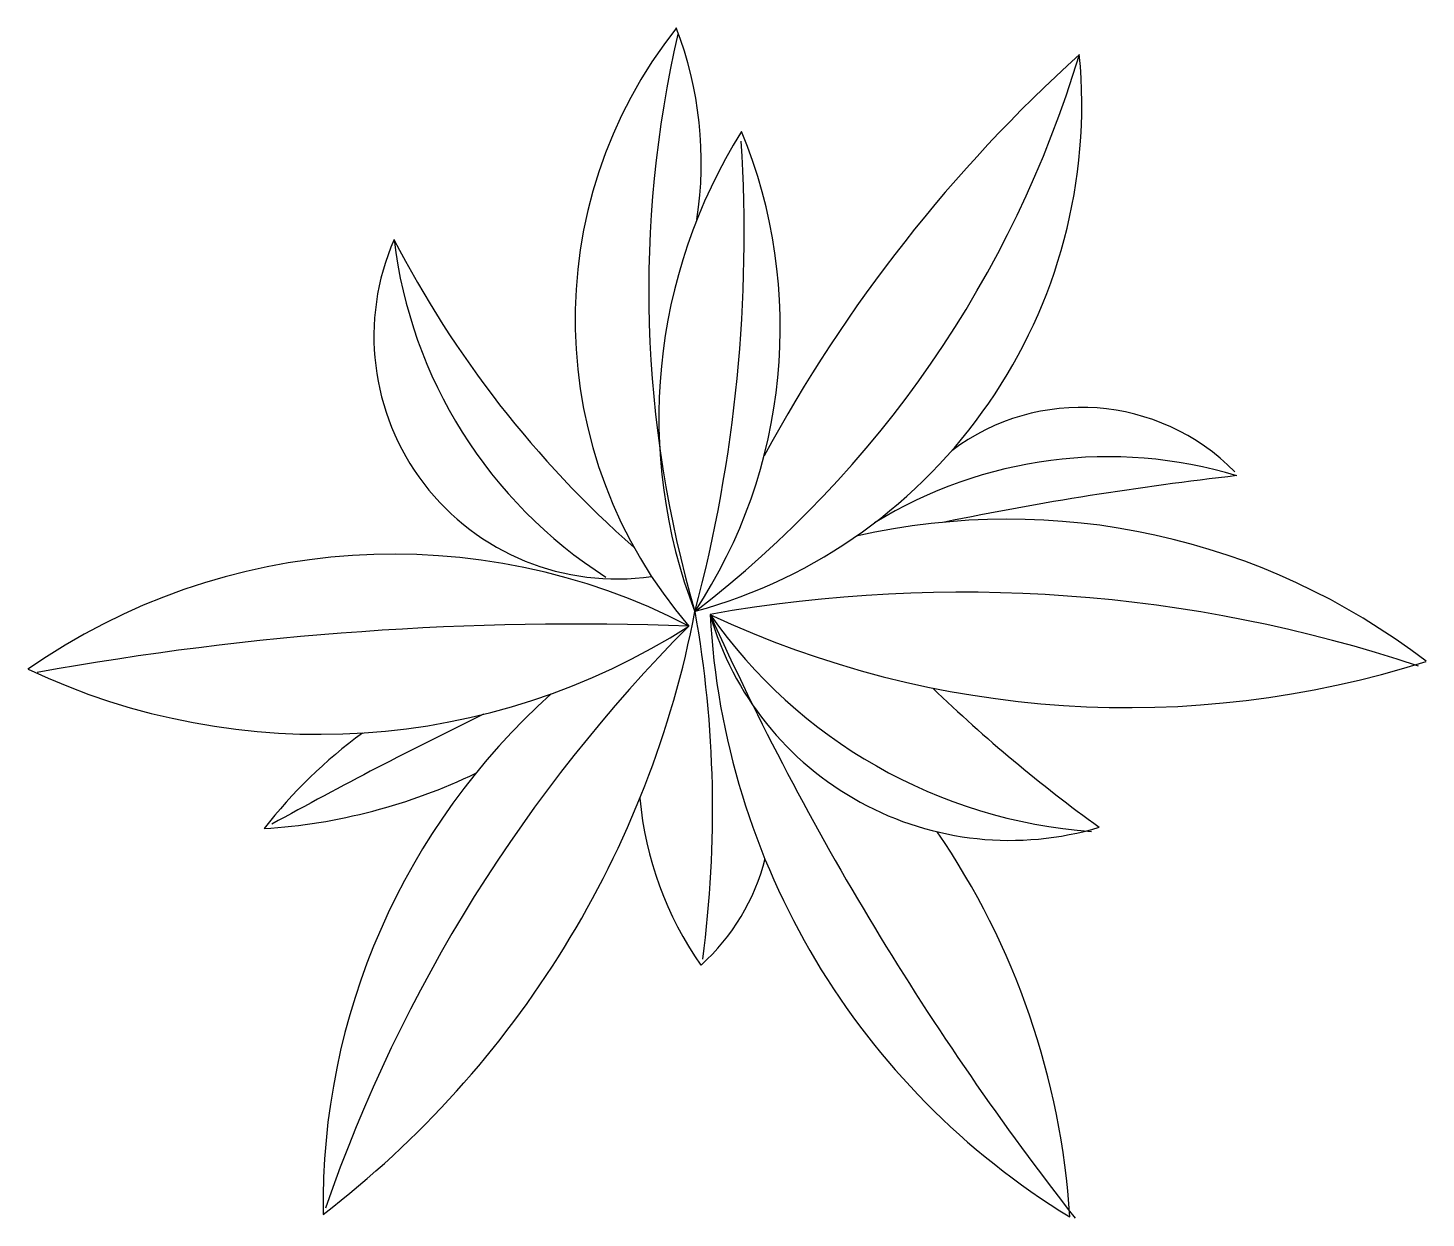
# Model space of a CAD drawing. Header units: millimetres. Extents: x 412.03 to 413.12, y 2582.34 to 2583.27.
import ezdxf

# ---------------------------------------------------------------- set-up
doc = ezdxf.new("R2010")
doc.units = ezdxf.units.MM
doc.header["$LTSCALE"] = 10
doc.layers.add('Vegetais', color=94, linetype='Continuous')

msp = doc.modelspace()

# ---------------------------------------------------------------- linework, layer by layer
at = {"layer": 'Vegetais'}
for centre, radius, start, end in [((412.8221, 2583.0406), 0.3657, 141.6679, 220.7233), ((413.3987, 2583.0633), 0.885, 166.9816, 196.3974), ((412.264, 2583.1629), 0.2906, 351.203, 21.0818), ((412.0296, 2583.4924), 0.8553, 307.4577, 343.3066), ((412.4422, 2583.2076), 0.4085, 285.2644, 5.5), ((413.6374, 2582.3744), 1.1759, 132.1138, 151.5526), ((412.9405, 2582.9637), 0.4189, 147.8274, 201.0548), ((412.2154, 2583.0343), 0.4007, 326.5143, 22.3679), ((411.4448, 2583.1069), 1.1432, 345.1132, 3.6276), ((412.4887, 2583.0276), 0.1889, 156.5084, 278.2725), ((413.0446, 2583.4786), 0.8203, 207.2584, 228.6117), ((412.6759, 2583.146), 0.363, 186.8274, 237.4122), ((412.8503, 2582.8046), 0.1676, 44.522, 126.9639), ((412.8714, 2582.5864), 0.3474, 73.2497, 121.5864), ((413.2607, 2580.3645), 2.5709, 96.4602, 101.5981), ((412.7935, 2582.3519), 0.5333, 52.4321, 102.8356), ((412.3155, 2582.3595), 0.4985, 62.5962, 124.8685), ((412.7579, 2581.7039), 1.1245, 71.5975, 100.0645), ((411.7886, 2582.9591), 0.7749, 307.4862, 349.1679), ((411.6835, 2582.6591), 0.8799, 352.4119, 10.104), ((412.2574, 2583.2509), 0.5331, 244.8197, 302.645), ((412.4572, 2580.4509), 2.3527, 87.8641, 100.2722), ((413.3935, 2581.9572), 1.1974, 135.1279, 160.8923), ((414.6509, 2583.7542), 2.2925, 204.2934, 218.0454), ((412.7947, 2582.878), 0.2427, 196.0093, 286.6756), ((412.8873, 2583.0386), 0.3974, 214.9223, 265.8209), ((413.1462, 2582.8424), 0.5856, 183.0662, 238.6341), ((412.8866, 2583.5049), 0.7663, 244.8853, 287.6266), ((412.7935, 2582.3519), 0.5333, 131.8367, 180.8268), ((413.5588, 2583.6081), 1.187, 226.0303, 234.1899), ((413.9032, 2579.6074), 3.4751, 115.9034, 118.9652), ((412.5186, 2582.4079), 0.3854, 126.2286, 142.1437), ((412.1867, 2583.0859), 0.4423, 273.5796, 295.7965), ((412.7704, 2582.691), 0.2646, 184.9873, 215.2632), ((412.2465, 2582.305), 0.5961, 3.5948, 34.4284), ((412.4445, 2582.6608), 0.1646, 311.8966, 346.0378)]:
    msp.add_arc(centre, radius, start, end, dxfattribs=at)

doc.saveas('drawing.dxf')
